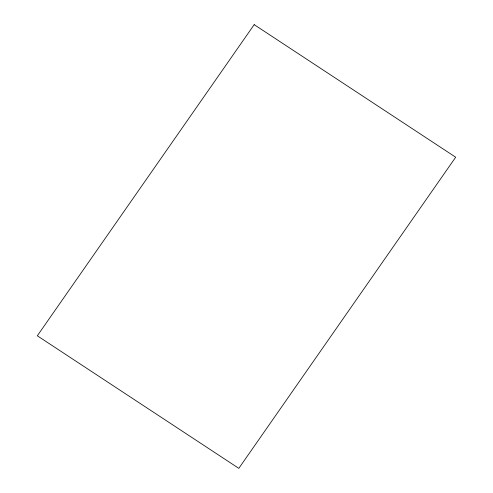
<?xml version="1.0" encoding="UTF-8"?>
<svg xmlns="http://www.w3.org/2000/svg" width="493" height="493" viewBox="0 0 493 493"><rect width="100%" height="100%" fill="white"/><g stroke="black" fill="none" stroke-linecap="round" stroke-linejoin="round"><path stroke-width="0.74" d="M254.185 24.65L37.32 335.788L238.815 468.35L455.68 157.212L254.185 24.65"/></g></svg>
